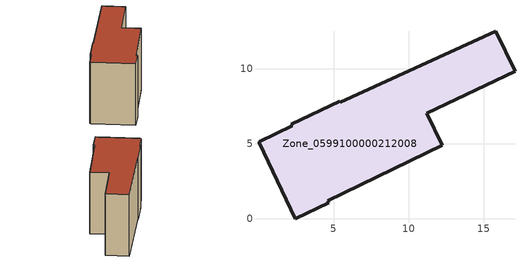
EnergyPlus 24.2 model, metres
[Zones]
Zone_0599100000212008
 floor ground (C_G): 2.24,6.2 2.19,6.31 5.42,7.85 5.46,7.76 15.83,12.52 17.1,9.85 11.22,7.05 12.25,4.9 4.62,1.21 4.69,1.07 2.45,0 0.03,5.07 0.04,5.15 z0
 wall outside (C_F): 2.19,6.31 2.24,6.2 0.04,5.15 0.03,5.07 2.45,0 4.69,1.07 4.62,1.21 12.25,4.9 11.22,7.05 17.1,9.85 15.83,12.52 5.46,7.76 5.42,7.85 2.19,6.31 z0:8.24
 roof outside (C_R): 15.83,12.52 5.46,7.76 5.42,7.85 2.19,6.31 2.24,6.2 0.04,5.15 0.03,5.07 2.45,0 4.69,1.07 4.62,1.21 12.25,4.9 11.22,7.05 17.1,9.85 z8.24
[BUILDING]
Pand.0599100000212008: North Axis=0; Terrain=City; Loads Convergence Tolerance Value=0.04; Temperature Convergence Tolerance Value=0.4; Solar Distribution=FullExterior; Maximum Number of Warmup Days=25; Minimum Number of Warmup Days=1
[Site:Location]
Rotterdam.The.Hague.AP_ZH_NLD Design_Conditions: Latitude=51.96; Longitude=4.45; Time Zone=1; Elevation=-4.5
[SITE:GROUNDTEMPERATURE:BUILDINGSURFACE]
18, 18, 18, 18, 18, 18, 18, 18, 18, 18, 18, 18
[MATERIAL] Thermal Absorptance=0.9; Solar Absorptance=0.7; Visible Absorptance=0.7
Name | Roughness | Thickness | Conductivity | Density | Specific Heat
G.TI.1975-1991 | MediumSmooth | 0.15 | 0.288461 | 540 | 1210
F.TI.1975-1991 | Rough | 0.3 | 0.230769 | 1920 | 840
R.TI.1975-1991 | MediumRough | 0.2 | 0.153846 | 1500 | 1000
[CONSTRUCTION]
C_G: G.TI.1975-1991
C_F: F.TI.1975-1991
C_R: R.TI.1975-1991
[ZONE]
Zone_0599100000212008: Type=1; Multiplier=1; Ceiling Height=Autocalculate; Volume=Autocalculate; Floor Area=autocalculate; Part of Total Floor Area=Yes
[ZONEINFILTRATION:DESIGNFLOWRATE]
Infil_Zone_0599100000212008: Zone or ZoneList or Space or SpaceList=Zone_0599100000212008; Schedule=AlwaysOn; Design Flow Rate Calculation Method=Flow/Area; Flow Rate per Floor Area=0.003; Constant Term Coefficient=1; Temperature Term Coefficient=0; Velocity Term Coefficient=0; Velocity Squared Term Coefficient=0
[HVACTEMPLATE:ZONE:IDEALLOADSAIRSYSTEM]
Zone_0599100000212008: Maximum Heating Supply Air Temperature=50; Minimum Cooling Supply Air Temperature=13; Maximum Heating Supply Air Humidity Ratio=0.0156; Minimum Cooling Supply Air Humidity Ratio=0.0077; Heating Limit=NoLimit; Cooling Limit=NoLimit; Dehumidification Control Type=ConstantSensibleHeatRatio; Cooling Sensible Heat Ratio=0.7; Dehumidification Setpoint=60; Humidification Control Type=None; Humidification Setpoint=30; Outdoor Air Method=None; Outdoor Air Flow Rate per Person=0.00944; Outdoor Air Flow Rate per Zone Floor Area=0; Outdoor Air Flow Rate per Zone=0; Demand Controlled Ventilation Type=None; Outdoor Air Economizer Type=NoEconomizer; Heat Recovery Type=None; Sensible Heat Recovery Effectiveness=0.7; Latent Heat Recovery Effectiveness=0.65
[ZONECONTROL:THERMOSTAT]
ThermostatControl_Zone_0599100000212008: Zone or ZoneList=Zone_0599100000212008; Control Type Schedule=DualSetpointControlType; Control 1=Thermostat_Zone_0599100000212008; Temperature Difference Between Cutout And Setpoint=0
[THERMOSTATSETPOINT:DUALSETPOINT]
Thermostat_Zone_0599100000212008: Heating Setpoint Temperature Schedule=HeatingSetpoint_Zone_0599100000212008; Cooling Setpoint Temperature Schedule=CoolingSetpoint_Zone_0599100000212008
[SCHEDULE:COMPACT]
HeatingSetpoint_Zone_0599100000212008: Through: 12/31, For: AllDays, Until: 24:00, 21
CoolingSetpoint_Zone_0599100000212008: Through: 12/31, For: AllDays, Until: 24:00, 24
DualSetpointControlType: Through: 12/31, For: AllDays, Until: 24:00, 4
AlwaysOn: Through: 12/31, For: AllDays, Until: 24:00, 1
